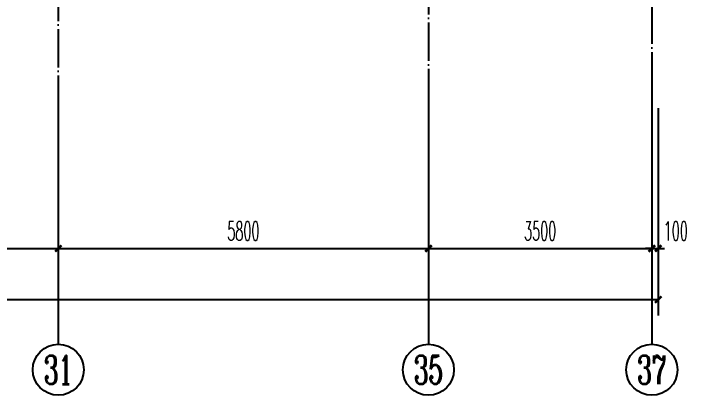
# Model space of a CAD drawing. Extents: x 27938 to 1507990, y 110129 to 923079.
# Drawn here: x 867918 to 878629, y 434232 to 440211 of the extents above; entities that cross this region are included whole.
import ezdxf
from ezdxf.enums import TextEntityAlignment as Align

# ---------------------------------------------------------------- set-up
doc = ezdxf.new("R2010")
doc.units = 0
doc.header["$LTSCALE"] = 1000
doc.header["$MEASUREMENT"] = 0
doc.linetypes.add('DOTE', pattern=[2.42, 2, -0.2, 0.02, -0.2])
for name, color, linetype in [('AXIS', 3, 'Continuous'), ('AXIS_TEXT', 7, 'Continuous'), ('DOTE', 1, 'Continuous')]:
    doc.layers.add(name, color=color, linetype=linetype)
doc.styles.add('_TCH_AXIS', font='COMPLEX', dxfattribs={"bigfont": 'GBCBIG'})
doc.styles.add('_TCH_DIM_T3', font='SIMPLEX.shx', dxfattribs={"width": 0.494118, "bigfont": 'GBCBIG.shx'})
doc.styles.add('COMPLEX', font='COMPLEX')
doc.dimstyles.new('_TCH_ARCH&&100', dxfattribs={"dimtxt": 297.5, "dimasz": 100, "dimexe": 250, "dimexo": 300, "dimgap": 126.25, "dimtad": 1, "dimdec": 0, "dimzin": 0, "dimdsep": 46, "dimtxsty": '_TCH_DIM_T3', "dimblk": 'ARCHTICK', "dimcen": 0.09, "dimclrt": 4, "dimazin": 2, "dimtfac": 1, "dimtdec": 0, "dimtix": 1, "dimtmove": 2, "dimatfit": 3, "dimfxl": 100, "dimtolj": 1, "dimtzin": 0, "dimarcsym": 0})

# ---------------------------------------------------------------- blocks, each defined once
blk = doc.blocks.new('GDGDGDSDA')
at = {"layer": 'DOTE', "color": 0, "linetype": 'DOTE', "ltscale": 0.3}
for p, q in [((469335, 376108), (469335, 359558)), ((460035, 370658), (460035, 359558)), ((465835, 367858), (465835, 359558))]:
    blk.add_line(p, q, dxfattribs=at)
blk = doc.blocks.new('_ArchTick')
at = {"color": 0, "linetype": 'ByBlock', "const_width": 0.4}
blk.add_lwpolyline([(-0.5, -0.5), (0.5, 0.5)], dxfattribs=at)
blk = doc.blocks.new('*D1024')
at = {"layer": 'AXIS', "color": 0, "lineweight": -2}
for p, q in [((877917, 438732), (877917, 436282)), ((878017, 438732), (878017, 436282)), ((877917, 436532), (877817, 436532)), ((877917, 436532), (878017, 436532)), ((878017, 436532), (878117, 436532))]:
    blk.add_line(p, q, dxfattribs=at)
at = {"layer": 'Defpoints', "color": 0}
for p in [(877917, 439032), (878017, 439032), (878017, 436532)]:
    blk.add_point(p, dxfattribs=at)
at = {"layer": 'AXIS', "color": 0, "lineweight": -2, "xscale": 100, "yscale": 100, "zscale": 100}
blk.add_blockref('_ArchTick', (877917, 436532), dxfattribs=at)
at = {"layer": 'AXIS', "color": 0, "lineweight": -2, "xscale": 100, "yscale": 100, "zscale": 100, "rotation": 180}
blk.add_blockref('_ArchTick', (878017, 436532), dxfattribs=at)
at = {"layer": 'AXIS', "color": 4, "insert": (878292, 436807), "char_height": 297.5, "attachment_point": 5, "style": '_TCH_DIM_T3'}
blk.add_mtext('\\A1;100', dxfattribs=at)
blk = doc.blocks.new('*D1025')
at = {"layer": 'AXIS', "color": 0, "lineweight": -2}
for p, q in [((874417, 438732), (874417, 436282)), ((877917, 438732), (877917, 436282)), ((874417, 436532), (877917, 436532))]:
    blk.add_line(p, q, dxfattribs=at)
at = {"layer": 'Defpoints', "color": 0}
for p in [(874417, 439032), (877917, 439032), (877917, 436532)]:
    blk.add_point(p, dxfattribs=at)
at = {"layer": 'AXIS', "color": 0, "lineweight": -2, "xscale": 100, "yscale": 100, "zscale": 100, "rotation": 180}
blk.add_blockref('_ArchTick', (874417, 436532), dxfattribs=at)
at = {"layer": 'AXIS', "color": 0, "lineweight": -2, "xscale": 100, "yscale": 100, "zscale": 100}
blk.add_blockref('_ArchTick', (877917, 436532), dxfattribs=at)
at = {"layer": 'AXIS', "color": 4, "insert": (876167, 436807), "char_height": 297.5, "attachment_point": 5, "style": '_TCH_DIM_T3'}
blk.add_mtext('\\A1;3500', dxfattribs=at)
blk = doc.blocks.new('*D1026')
at = {"layer": 'AXIS', "color": 0, "lineweight": -2}
for p, q in [((868617, 438732), (868617, 436282)), ((874417, 438732), (874417, 436282)), ((868617, 436532), (874417, 436532))]:
    blk.add_line(p, q, dxfattribs=at)
at = {"layer": 'Defpoints', "color": 0}
for p in [(868617, 439032), (874417, 439032), (874417, 436532)]:
    blk.add_point(p, dxfattribs=at)
at = {"layer": 'AXIS', "color": 0, "lineweight": -2, "xscale": 100, "yscale": 100, "zscale": 100, "rotation": 180}
blk.add_blockref('_ArchTick', (868617, 436532), dxfattribs=at)
at = {"layer": 'AXIS', "color": 0, "lineweight": -2, "xscale": 100, "yscale": 100, "zscale": 100}
blk.add_blockref('_ArchTick', (874417, 436532), dxfattribs=at)
at = {"layer": 'AXIS', "color": 4, "insert": (871517, 436807), "char_height": 297.5, "attachment_point": 5, "style": '_TCH_DIM_T3'}
blk.add_mtext('\\A1;5800', dxfattribs=at)
blk = doc.blocks.new('*D1027')
at = {"layer": 'AXIS', "color": 0, "lineweight": -2}
for p, q in [((865417, 438732), (865417, 436282)), ((868617, 438732), (868617, 436282)), ((865417, 436532), (868617, 436532))]:
    blk.add_line(p, q, dxfattribs=at)
at = {"layer": 'Defpoints', "color": 0}
for p in [(865417, 439032), (868617, 439032), (868617, 436532)]:
    blk.add_point(p, dxfattribs=at)
at = {"layer": 'AXIS', "color": 0, "lineweight": -2, "xscale": 100, "yscale": 100, "zscale": 100, "rotation": 180}
blk.add_blockref('_ArchTick', (865417, 436532), dxfattribs=at)
at = {"layer": 'AXIS', "color": 0, "lineweight": -2, "xscale": 100, "yscale": 100, "zscale": 100}
blk.add_blockref('_ArchTick', (868617, 436532), dxfattribs=at)
at = {"layer": 'AXIS', "color": 4, "insert": (867017, 436807), "char_height": 297.5, "attachment_point": 5, "style": '_TCH_DIM_T3'}
blk.add_mtext('\\A1;3200', dxfattribs=at)
blk = doc.blocks.new('*D1038')
at = {"layer": 'AXIS', "color": 0, "lineweight": -2}
for p, q in [((827817, 438732), (827817, 435482)), ((878017, 438732), (878017, 435482)), ((827817, 435732), (878017, 435732))]:
    blk.add_line(p, q, dxfattribs=at)
at = {"layer": 'Defpoints', "color": 0}
for p in [(827817, 439032), (878017, 439032), (878017, 435732)]:
    blk.add_point(p, dxfattribs=at)
at = {"layer": 'AXIS', "color": 0, "lineweight": -2, "xscale": 100, "yscale": 100, "zscale": 100, "rotation": 180}
blk.add_blockref('_ArchTick', (827817, 435732), dxfattribs=at)
at = {"layer": 'AXIS', "color": 0, "lineweight": -2, "xscale": 100, "yscale": 100, "zscale": 100}
blk.add_blockref('_ArchTick', (878017, 435732), dxfattribs=at)
at = {"layer": 'AXIS', "color": 4, "insert": (852917, 436007), "char_height": 297.5, "attachment_point": 5, "style": '_TCH_DIM_T3'}
blk.add_mtext('\\A1;50200', dxfattribs=at)
blk = doc.blocks.new('_AXISO')
at = {"color": 0}
blk.add_circle((0, 0), 0.5, dxfattribs=at)
at = {"layer": 'AXIS_TEXT', "color": 0, "style": 'COMPLEX', "width": 1.041667}
blk.add_attdef('A', text='', height=0.56, dxfattribs=at).set_placement((-0.25, -0.28), (0.25, -0.28), align=Align.FIT)

msp = doc.modelspace()

# ---------------------------------------------------------------- linework, layer by layer
at = {"layer": 'AXIS', "color": 8}
for p, q in [((868616.6, 439032), (868616.6, 435032)), ((874416.6, 439032.1), (874416.6, 435032.1)), ((877916.6, 439032.1), (877916.6, 435032.1))]:
    msp.add_line(p, q, dxfattribs=at)

# ---------------------------------------------------------------- block references
ref = msp.add_blockref('_AXISO', (868616.6, 434632), dxfattribs=dict(at, xscale=800, yscale=800, zscale=800))
ref.add_attrib('A', '31', dxfattribs={"layer": 'AXIS_TEXT', "color": 8, "ltscale": 0.5, "height": 452.55, "style": '_TCH_AXIS', "width": 0.75}).set_placement((868390.3, 434405.8), (868842.9, 434405.8), align=Align.FIT)
ref = msp.add_blockref('_AXISO', (874416.6, 434632.1), dxfattribs=dict(at, xscale=800, yscale=800, zscale=800))
ref.add_attrib('A', '35', dxfattribs={"layer": 'AXIS_TEXT', "color": 8, "ltscale": 0.5, "height": 452.55, "style": '_TCH_AXIS', "width": 0.636364}).set_placement((874190.3, 434405.8), (874642.8, 434405.8), align=Align.FIT)
ref = msp.add_blockref('_AXISO', (877916.6, 434632.1), dxfattribs=dict(at, xscale=800, yscale=800, zscale=800))
ref.add_attrib('A', '37', dxfattribs={"layer": 'AXIS_TEXT', "color": 8, "ltscale": 0.5, "height": 452.55, "style": '_TCH_AXIS', "width": 0.636364}).set_placement((877690.3, 434405.8), (878142.8, 434405.8), align=Align.FIT)
at = {"layer": 'DOTE', "color": 169}
msp.add_blockref('GDGDGDSDA', (408581.8, 79473.8), dxfattribs=at)

# ---------------------------------------------------------------- dimensions: what is measured, and where the dimension line sits
at = {"layer": 'AXIS', "color": 8}
for p1, p2, distance, picture, middle in [((827816.6, 439032.1), (878016.6, 439032.1), -3300, '*D1038', (852916.6, 436007.1)), ((865416.6, 439032.1), (868616.6, 439032.1), -2500, '*D1027', (867016.6, 436807.1)), ((868616.6, 439032.1), (874416.6, 439032.1), -2500, '*D1026', (871516.6, 436807.1)), ((874416.6, 439032.1), (877916.6, 439032.1), -2500, '*D1025', (876166.6, 436807.1))]:
    dim = msp.add_aligned_dim(p1=p1, p2=p2, distance=distance, dimstyle='_TCH_ARCH&&100', dxfattribs=at)
    dim.commit()
    dim.dimension.update_dxf_attribs({"geometry": picture, "text_midpoint": middle})
dim = msp.add_linear_dim(base=(878016.6, 436532.1), p1=(877916.6, 439032.1), p2=(878016.6, 439032.1), angle=0, dimstyle='_TCH_ARCH&&100', dxfattribs=at)
dim.commit()
dim.dimension.update_dxf_attribs({"geometry": '*D1024', "text_midpoint": (878291.6, 436807.1), "dimtype": 129})

doc.saveas('drawing.dxf')
